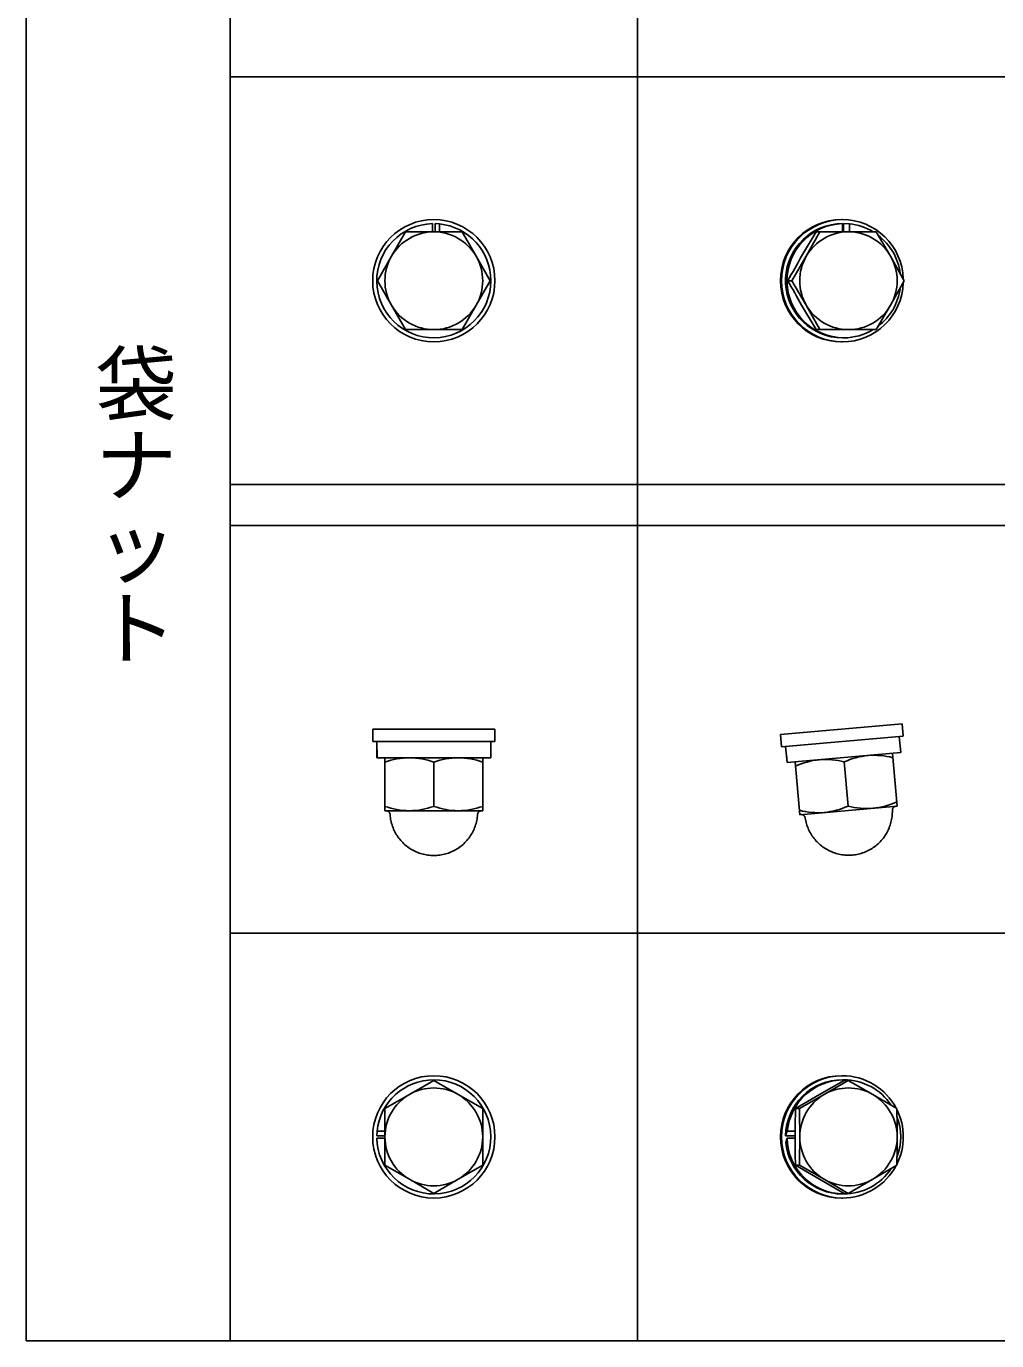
# Model space of a CAD drawing. Units: millimetres, scale not verified. Extents: x -975 to 975, y -650 to 695.
# Drawn here: x -975 to -736.9, y -650 to -327.6 of the extents above; entities that cross this region are included whole.
import ezdxf
from ezdxf.enums import TextEntityAlignment as Align

# ---------------------------------------------------------------- set-up
doc = ezdxf.new("R2010")
doc.units = ezdxf.units.MM
doc.header["$LTSCALE"] = 5
doc.layers.add('0-0', color=3, linetype='Continuous')
doc.layers.add('F-0', color=4, linetype='Continuous')
doc.styles.add('@ＭＳ ゴシック', font='')
doc.styles.get('@ＭＳ ゴシック').set_extended_font_data('@MS Gothic')

msp = doc.modelspace()

# ---------------------------------------------------------------- linework, layer by layer
at = {"layer": '0-0'}
for p, q in [((-875.292, -378), (-875.292, -376.003)), ((-875.292, -378), (-875.292, -376.003)), ((-874.708, -378), (-874.708, -376.003)), ((-874.708, -376.003), (-873.636, -376.067)), ((-874.708, -378), (-874.708, -376.003)), ((-874.708, -376.003), (-873.636, -376.067)), ((-873.636, -378), (-873.636, -376.067)), ((-873.636, -378), (-873.636, -376.067)), ((-776.097, -376.067), (-774.681, -376.003)), ((-776.097, -376.067), (-774.681, -376.003)), ((-775, -375), (-774.738, -375)), ((-775, -375), (-774.738, -375)), ((-774.681, -378), (-774.681, -376.003)), ((-774.681, -378), (-774.681, -376.003)), ((-774.447, -378), (-774.447, -376.003)), ((-774.447, -376.003), (-773.031, -376.067)), ((-774.447, -378), (-774.447, -376.003)), ((-774.447, -376.003), (-773.031, -376.067)), ((-773.031, -378), (-773.031, -376.067)), ((-773.031, -378), (-773.031, -376.067)), ((-885.392, -383.999), (-881.928, -378)), ((-885.392, -383.999), (-881.928, -378)), ((-881.928, -378), (-868.072, -378)), ((-881.928, -378), (-868.072, -378)), ((-868.072, -378), (-864.608, -383.999)), ((-868.072, -378), (-864.608, -383.999)), ((-781.198, -378), (-784.745, -384.004)), ((-781.198, -378), (-784.745, -384.004)), ((-781.198, -378), (-766.448, -378)), ((-781.198, -378), (-766.448, -378)), ((-766.448, -378), (-762.904, -383.999)), ((-766.448, -378), (-762.904, -383.999)), ((-888.856, -390), (-885.392, -383.999)), ((-888.856, -390), (-885.392, -383.999)), ((-762.904, -383.999), (-759.547, -390)), ((-762.904, -383.999), (-759.547, -390)), ((-885.392, -396.001), (-888.856, -390)), ((-885.392, -396.001), (-888.856, -390)), ((-788.1, -390), (-787.154, -390)), ((-788.1, -390), (-787.154, -390)), ((-783.609, -396.001), (-787.154, -390)), ((-783.609, -396.001), (-787.154, -390)), ((-885.395, -395.996), (-885.392, -396)), ((-885.395, -395.996), (-885.392, -396)), ((-881.928, -402), (-885.392, -396.001)), ((-881.928, -402), (-885.392, -396.001)), ((-864.608, -396.001), (-868.072, -402)), ((-864.608, -396.001), (-868.072, -402)), ((-784.745, -395.996), (-781.198, -402)), ((-784.745, -395.996), (-781.198, -402)), ((-780.252, -402), (-783.609, -396.001)), ((-780.252, -402), (-783.609, -396.001)), ((-868.072, -402), (-881.928, -402)), ((-868.072, -402), (-881.928, -402)), ((-766.448, -402), (-781.198, -402)), ((-766.448, -402), (-781.198, -402)), ((-774.738, -405), (-775, -405)), ((-774.738, -405), (-775, -405)), ((-774.39, -404), (-774.738, -404)), ((-774.39, -404), (-774.738, -404)), ((-789.943, -501.307), (-760.057, -498.693)), ((-760.057, -498.693), (-759.796, -501.681)), ((-890, -500), (-860, -500)), ((-890, -503), (-890, -500)), ((-860, -500), (-860, -503)), ((-789.681, -504.296), (-789.943, -501.307)), ((-789.681, -504.296), (-759.796, -501.681)), ((-760.792, -501.768), (-760.443, -505.753)), ((-890, -503), (-860, -503)), ((-888.997, -503), (-888.933, -507)), ((-888.975, -505), (-888.997, -507)), ((-861, -503), (-861, -507)), ((-788.682, -504.209), (-788.27, -508.188)), ((-760.443, -505.753), (-788.334, -508.193)), ((-761.303, -518.878), (-762.436, -505.927)), ((-861, -507), (-888.997, -507)), ((-887, -520), (-887, -507)), ((-875, -508.072), (-875, -518.928)), ((-863, -520), (-863, -507)), ((-788.486, -506.199), (-788.334, -508.193)), ((-785.211, -520.97), (-786.344, -508.019)), ((-774.296, -508.041), (-773.35, -518.856)), ((-761.303, -518.878), (-785.211, -520.97)), ((-863, -520), (-887, -520)), ((-774.296, -586.144), (-780.362, -589.605)), ((-774.296, -586.144), (-780.362, -589.605)), ((-779.235, -589.608), (-773.35, -586.144)), ((-779.235, -589.608), (-773.35, -586.144)), ((-775, -585), (-774.738, -585)), ((-775, -585), (-774.738, -585)), ((-774.738, -586), (-774.39, -586)), ((-774.738, -586), (-774.39, -586)), ((-774.296, -586.144), (-773.35, -586.144)), ((-774.296, -586.144), (-773.35, -586.144)), ((-773.35, -586.144), (-767.279, -589.608)), ((-773.35, -586.144), (-767.279, -589.608)), ((-887, -593.072), (-881.001, -589.608)), ((-887, -593.072), (-881.001, -589.608)), ((-780.362, -589.605), (-786.251, -593.072)), ((-780.362, -589.605), (-786.251, -593.072)), ((-785.305, -593.072), (-779.235, -589.608)), ((-785.305, -593.072), (-779.235, -589.608)), ((-767.279, -589.608), (-761.396, -593.072)), ((-767.279, -589.608), (-761.396, -593.072)), ((-887, -606.928), (-887, -593.072)), ((-887, -606.928), (-887, -593.072)), ((-786.251, -593.072), (-785.305, -593.072)), ((-786.251, -593.072), (-785.305, -593.072)), ((-888.997, -599.708), (-888.933, -598.636)), ((-888.997, -599.708), (-888.933, -598.636)), ((-887, -598.636), (-888.933, -598.636)), ((-887, -598.636), (-888.933, -598.636)), ((-788.682, -599.708), (-788.27, -598.636)), ((-788.682, -599.708), (-788.27, -598.636)), ((-786.34, -598.636), (-788.27, -598.636)), ((-786.34, -598.636), (-788.27, -598.636)), ((-887, -599.708), (-888.997, -599.708)), ((-887, -599.708), (-888.997, -599.708)), ((-887, -600.292), (-888.997, -600.292)), ((-887, -600.292), (-888.997, -600.292)), ((-786.344, -599.708), (-788.682, -599.708)), ((-786.344, -599.708), (-788.682, -599.708)), ((-788.619, -601.364), (-788.334, -600.292)), ((-788.619, -601.364), (-788.334, -600.292)), ((-786.344, -600.292), (-788.334, -600.292)), ((-786.344, -600.292), (-788.334, -600.292)), ((-881.001, -610.392), (-887, -606.928)), ((-881.001, -610.392), (-887, -606.928)), ((-863, -606.928), (-868.999, -610.392)), ((-863, -606.928), (-868.999, -610.392)), ((-786.251, -606.928), (-785.305, -606.928)), ((-786.251, -606.928), (-780.363, -610.395)), ((-786.251, -606.928), (-785.305, -606.928)), ((-786.251, -606.928), (-780.363, -610.395)), ((-779.235, -610.392), (-785.305, -606.928)), ((-779.235, -610.392), (-785.305, -606.928)), ((-761.396, -606.928), (-767.279, -610.392)), ((-761.396, -606.928), (-767.279, -610.392)), ((-875, -613.856), (-881.001, -610.392)), ((-875, -613.856), (-881.001, -610.392)), ((-868.999, -610.392), (-875, -613.856)), ((-868.999, -610.392), (-875, -613.856)), ((-780.363, -610.395), (-774.296, -613.856)), ((-780.363, -610.395), (-774.296, -613.856)), ((-773.35, -613.856), (-779.235, -610.392)), ((-773.35, -613.856), (-779.235, -610.392)), ((-767.279, -610.392), (-773.35, -613.856)), ((-767.279, -610.392), (-773.35, -613.856)), ((-774.738, -615), (-775, -615)), ((-774.738, -615), (-775, -615)), ((-774.39, -614), (-774.738, -614)), ((-774.39, -614), (-774.738, -614)), ((-774.296, -613.856), (-773.35, -613.856)), ((-774.296, -613.856), (-773.35, -613.856))]:
    msp.add_line(p, q, dxfattribs=at)
for points in [[(-787.154, -390), (-783.609, -383.999), (-780.252, -378)], [(-787.154, -390), (-783.609, -383.999), (-780.252, -378)], [(-864.608, -383.999), (-861.144, -390), (-864.608, -396.001)], [(-864.608, -383.999), (-861.144, -390), (-864.608, -396.001)], [(-759.547, -390), (-762.904, -396.001), (-766.448, -402)], [(-759.547, -390), (-762.904, -396.001), (-766.448, -402)], [(-761.609, -518.905), (-761.643, -518.91), (-761.678, -518.916), (-761.711, -518.923), (-761.744, -518.931), (-761.777, -518.941), (-761.809, -518.95), (-761.842, -518.962), (-761.873, -518.975), (-761.905, -518.989), (-761.936, -519.004), (-761.966, -519.019), (-761.996, -519.036), (-762.053, -519.073), (-762.082, -519.093), (-762.109, -519.114), (-762.135, -519.136), (-762.161, -519.158), (-762.186, -519.181), (-762.21, -519.205), (-762.233, -519.23), (-762.256, -519.257), (-762.298, -519.31), (-762.317, -519.339), (-762.354, -519.397), (-762.371, -519.427), (-762.386, -519.458), (-762.401, -519.488), (-762.414, -519.52), (-762.426, -519.552), (-762.438, -519.584), (-762.449, -519.617), (-762.457, -519.65), (-762.465, -519.683), (-762.472, -519.717), (-762.482, -519.784), (-762.485, -519.819), (-762.487, -519.853), (-762.488, -519.887), (-762.488, -519.921)], [(-886.358, -520.07), (-886.39, -520.058), (-886.423, -520.047), (-886.455, -520.037), (-886.489, -520.028), (-886.522, -520.021), (-886.556, -520.014), (-886.589, -520.009), (-886.623, -520.005), (-886.658, -520.002), (-886.692, -520)], [(-884.875, -524.499), (-885.014, -524.158), (-885.142, -523.813), (-885.258, -523.464), (-885.362, -523.111), (-885.454, -522.754), (-885.534, -522.395), (-885.601, -522.033), (-885.656, -521.669), (-885.698, -521.303), (-885.728, -520.936), (-885.731, -520.902), (-885.735, -520.868), (-885.74, -520.834), (-885.746, -520.8), (-885.762, -520.734), (-885.772, -520.701), (-885.783, -520.668), (-885.794, -520.636), (-885.807, -520.604), (-885.822, -520.573), (-885.837, -520.543), (-885.853, -520.512), (-885.87, -520.483), (-885.888, -520.454), (-885.907, -520.425), (-885.949, -520.371), (-885.971, -520.344), (-886.017, -520.294), (-886.042, -520.27), (-886.067, -520.247), (-886.093, -520.225), (-886.12, -520.204), (-886.148, -520.184), (-886.176, -520.165), (-886.205, -520.146), (-886.235, -520.129), (-886.295, -520.097), (-886.327, -520.083), (-886.358, -520.07)], [(-864.272, -520.936), (-864.302, -521.303), (-864.344, -521.669), (-864.399, -522.033), (-864.466, -522.395), (-864.546, -522.754), (-864.638, -523.111), (-864.742, -523.464), (-864.858, -523.813), (-864.986, -524.158), (-865.125, -524.499), (-865.277, -524.834), (-865.439, -525.165), (-865.613, -525.489), (-865.798, -525.808), (-865.994, -526.119), (-866.2, -526.424), (-866.417, -526.722), (-866.643, -527.012), (-866.88, -527.294), (-867.126, -527.568), (-867.381, -527.834), (-867.645, -528.09), (-867.918, -528.337), (-868.199, -528.575), (-868.488, -528.803), (-868.785, -529.021), (-869.089, -529.229), (-869.4, -529.426), (-869.717, -529.612), (-870.041, -529.788), (-870.37, -529.952), (-870.705, -530.105), (-871.045, -530.246), (-871.39, -530.375), (-871.739, -530.493), (-872.091, -530.599), (-872.447, -530.692), (-872.807, -530.774), (-873.168, -530.843)], [(-863.308, -520), (-863.342, -520.002), (-863.377, -520.005), (-863.411, -520.009), (-863.444, -520.014), (-863.478, -520.021), (-863.511, -520.028), (-863.545, -520.037), (-863.577, -520.047), (-863.61, -520.058), (-863.642, -520.07), (-863.673, -520.083), (-863.705, -520.097), (-863.765, -520.129), (-863.795, -520.146), (-863.824, -520.165), (-863.852, -520.184), (-863.88, -520.204), (-863.907, -520.225), (-863.933, -520.247), (-863.958, -520.27), (-863.983, -520.294), (-864.029, -520.344), (-864.051, -520.371), (-864.093, -520.425), (-864.112, -520.454), (-864.13, -520.483), (-864.147, -520.512), (-864.163, -520.543), (-864.178, -520.573), (-864.193, -520.604), (-864.206, -520.636), (-864.217, -520.668), (-864.228, -520.701), (-864.238, -520.734), (-864.254, -520.8), (-864.26, -520.834), (-864.265, -520.868), (-864.269, -520.902), (-864.272, -520.936)], [(-784.566, -520.984), (-784.598, -520.974), (-784.632, -520.966), (-784.665, -520.959), (-784.7, -520.953), (-784.733, -520.949), (-784.768, -520.945), (-784.801, -520.943), (-784.835, -520.942), (-784.87, -520.942), (-784.904, -520.943)], [(-782.702, -525.266), (-782.87, -524.939), (-783.028, -524.606), (-783.174, -524.269), (-783.308, -523.926), (-783.431, -523.579), (-783.542, -523.228), (-783.64, -522.873), (-783.727, -522.515), (-783.801, -522.154), (-783.862, -521.791), (-783.868, -521.758), (-783.875, -521.724), (-783.883, -521.691), (-783.892, -521.657), (-783.914, -521.593), (-783.927, -521.561), (-783.941, -521.529), (-783.954, -521.498), (-783.97, -521.467), (-783.988, -521.438), (-784.005, -521.409), (-784.024, -521.38), (-784.043, -521.352), (-784.064, -521.325), (-784.085, -521.298), (-784.132, -521.248), (-784.156, -521.223), (-784.206, -521.177), (-784.233, -521.155), (-784.26, -521.135), (-784.288, -521.115), (-784.317, -521.096), (-784.346, -521.079), (-784.376, -521.062), (-784.407, -521.046), (-784.438, -521.032), (-784.5, -521.005), (-784.534, -520.994), (-784.566, -520.984)], [(-762.488, -519.921), (-762.486, -520.29), (-762.496, -520.658), (-762.519, -521.025), (-762.554, -521.392), (-762.603, -521.756), (-762.663, -522.12), (-762.736, -522.481), (-762.821, -522.838), (-762.919, -523.193), (-763.027, -523.545), (-763.15, -523.892), (-763.282, -524.236), (-763.427, -524.574), (-763.584, -524.908), (-763.752, -525.235), (-763.93, -525.556), (-764.121, -525.872), (-764.321, -526.181), (-764.532, -526.482), (-764.753, -526.777), (-764.984, -527.064), (-765.225, -527.342), (-765.475, -527.612), (-765.734, -527.874), (-766.002, -528.126), (-766.279, -528.369), (-766.564, -528.603), (-766.857, -528.826), (-767.156, -529.039), (-767.464, -529.242), (-767.777, -529.434), (-768.098, -529.616), (-768.424, -529.786), (-768.756, -529.945), (-769.094, -530.093), (-769.435, -530.229), (-769.782, -530.353), (-770.133, -530.466), (-770.487, -530.566)], [(-873.168, -530.843), (-873.532, -530.899), (-873.897, -530.943), (-874.264, -530.975), (-874.632, -530.993), (-875, -531), (-875.368, -530.993), (-875.736, -530.975), (-876.103, -530.943), (-876.468, -530.899), (-876.832, -530.843), (-877.194, -530.774), (-877.553, -530.692), (-877.909, -530.599), (-878.261, -530.493), (-878.61, -530.375), (-878.955, -530.246), (-879.295, -530.105), (-879.63, -529.952), (-879.959, -529.788), (-880.283, -529.612), (-880.6, -529.426), (-880.911, -529.229), (-881.215, -529.021), (-881.512, -528.803), (-881.801, -528.575), (-882.082, -528.337), (-882.355, -528.09), (-882.619, -527.834), (-882.874, -527.568), (-883.12, -527.294), (-883.357, -527.012), (-883.583, -526.722), (-883.8, -526.424), (-884.006, -526.119), (-884.202, -525.808), (-884.387, -525.489), (-884.561, -525.165), (-884.723, -524.834), (-884.875, -524.499)], [(-770.487, -530.566), (-770.845, -530.653), (-771.204, -530.729), (-771.567, -530.793), (-771.932, -530.843), (-772.298, -530.882), (-772.665, -530.907), (-773.034, -530.921), (-773.402, -530.921), (-773.769, -530.909), (-774.137, -530.885), (-774.504, -530.848), (-774.868, -530.798), (-775.231, -530.736), (-775.591, -530.661), (-775.949, -530.574), (-776.304, -530.476), (-776.655, -530.365), (-777.002, -530.242), (-777.344, -530.107), (-777.682, -529.96), (-778.014, -529.802), (-778.341, -529.633), (-778.662, -529.452), (-778.977, -529.261), (-779.285, -529.059), (-779.585, -528.846), (-779.879, -528.624), (-780.164, -528.392), (-780.441, -528.149), (-780.71, -527.898), (-780.971, -527.638), (-781.221, -527.368), (-781.464, -527.09), (-781.695, -526.805), (-781.918, -526.512), (-782.13, -526.21), (-782.331, -525.903), (-782.522, -525.587), (-782.702, -525.266)], [(-881.001, -589.608), (-875, -586.144), (-868.999, -589.608)], [(-881.001, -589.608), (-875, -586.144), (-868.999, -589.608)], [(-868.999, -589.608), (-863, -593.072), (-863, -606.928)], [(-868.999, -589.608), (-863, -593.072), (-863, -606.928)]]:
    msp.add_lwpolyline(points, dxfattribs=at)
for centre in [(-875, -390), (-875, -390), (-875, -600), (-875, -600)]:
    msp.add_circle(centre, 15, dxfattribs=at)
for centre, radius, start, end in [((-875, -390), 14, 91.196, 0), ((-875, -390), 14, 91.196, 0), ((-875, -390), 14, 0, 84.408), ((-875, -390), 14, 0, 84.408), ((-774.943, -390), 15, 90.218, 269.782), ((-774.943, -390), 15, 90.218, 269.782), ((-774.681, -390), 15, 90.218, 269.782), ((-774.681, -390), 15, 90.218, 269.782), ((-774.683, -389.998), 14.003, 95.798, 269.772), ((-774.683, -389.998), 14.003, 95.798, 269.772), ((-774.336, -389.999), 14.001, 91.413, 269.779), ((-774.336, -389.999), 14.001, 91.413, 269.779), ((-774.766, -389.969), 14.969, 1.676, 89.896), ((-774.766, -389.969), 14.969, 1.676, 89.896), ((-774.393, -389.91), 13.91, 58.893, 84.382), ((-774.393, -389.91), 13.91, 58.893, 84.382), ((-875, -390), 12, 90, 149.996), ((-875, -390), 12, 90, 149.996), ((-875, -390), 12, 30.004, 90), ((-875, -390), 12, 30.004, 90), ((-773.248, -389.946), 11.946, 90.041, 150.145), ((-773.248, -389.946), 11.946, 90.041, 150.145), ((-773.265, -389.946), 11.946, 29.855, 89.96), ((-773.265, -389.946), 11.946, 29.855, 89.96), ((-774.456, -389.989), 14.012, 7.559, 52.464), ((-774.456, -389.989), 14.012, 7.559, 52.464), ((-875, -390), 12, 149.996, 210.004), ((-875, -390), 12, 149.996, 210.004), ((-875, -390), 12, 329.996, 30.004), ((-875, -390), 12, 329.996, 30.004), ((-518.673, -536.834), 306.84, 150.127, 151.41), ((-518.673, -536.834), 306.84, 150.127, 151.41), ((-773.172, -390), 12.04, 150.105, 209.895), ((-773.172, -390), 12.04, 150.105, 209.895), ((-773.342, -390), 12.04, 330.105, 29.895), ((-773.342, -390), 12.04, 330.105, 29.895), ((-518.657, -243.158), 306.858, 208.59, 209.873), ((-518.657, -243.158), 306.858, 208.59, 209.873), ((-774.766, -390.031), 14.969, 270.104, 358.324), ((-774.766, -390.031), 14.969, 270.104, 358.324), ((-774.456, -390.011), 14.012, 307.534, 352.443), ((-774.456, -390.011), 14.012, 307.534, 352.443), ((-875, -390), 12, 210.008, 270), ((-875, -390), 12, 210.008, 270), ((-875, -390), 12, 270, 329.996), ((-875, -390), 12, 270, 329.996), ((-773.248, -390.054), 11.946, 209.855, 269.96), ((-773.248, -390.054), 11.946, 209.855, 269.96), ((-773.265, -390.054), 11.946, 270.041, 330.145), ((-773.265, -390.054), 11.946, 270.041, 330.145), ((-774.391, -390.094), 13.906, 270.006, 301.11), ((-774.391, -390.094), 13.906, 270.006, 301.11), ((-774.738, -390.106), 13.894, 270, 270.719), ((-774.738, -390.106), 13.894, 270, 270.719), ((-880.744, -525.754), 18.756, 90.765, 109.483), ((-881.258, -525.776), 18.778, 70.533, 89.196), ((-868.742, -525.776), 18.778, 90.804, 109.467), ((-869.256, -525.754), 18.756, 70.518, 89.235), ((-778.478, -526.157), 18.756, 95.765, 114.483), ((-778.988, -526.223), 18.778, 75.533, 94.196), ((-766.519, -525.132), 18.778, 95.804, 114.467), ((-767.033, -525.155), 18.756, 75.518, 94.235), ((-880.741, -501.219), 18.783, 250.534, 269.207), ((-881.26, -501.213), 18.788, 270.791, 289.463), ((-868.74, -501.213), 18.789, 250.538, 269.208), ((-869.259, -501.219), 18.783, 270.793, 289.466), ((-781.13, -501.754), 18.788, 275.791, 294.463), ((-768.658, -500.663), 18.789, 255.538, 274.208), ((-769.175, -500.714), 18.783, 275.793, 294.466), ((-780.613, -501.715), 18.783, 255.534, 274.207), ((-875, -600), 14, 181.196, 90), ((-875, -600), 14, 181.196, 90), ((-875, -600), 14, 90, 174.408), ((-875, -600), 14, 90, 174.408), ((-774.943, -600), 15, 90.218, 269.782), ((-774.943, -600), 15, 90.218, 269.782), ((-774.681, -600), 15, 90.218, 269.782), ((-774.681, -600), 15, 90.218, 269.782), ((-774.713, -599.972), 13.972, 90.106, 178.916), ((-774.713, -599.972), 13.972, 90.106, 178.916), ((-774.367, -599.967), 13.967, 90.094, 174.532), ((-774.367, -599.967), 13.967, 90.094, 174.532), ((-774.749, -599.935), 14.935, 27.691, 89.958), ((-774.749, -599.935), 14.935, 27.691, 89.958), ((-774.398, -599.932), 13.932, 33.456, 89.968), ((-774.398, -599.932), 13.932, 33.456, 89.968), ((-875, -600), 12, 120.004, 180), ((-875, -600), 12, 120.004, 180), ((-875, -600), 12, 59.996, 120.004), ((-875, -600), 12, 59.996, 120.004), ((-875, -600), 12, 0, 59.996), ((-875, -600), 12, 0, 59.996), ((-773.203, -599.992), 12.009, 120.153, 180.04), ((-773.203, -599.992), 12.009, 120.153, 180.04), ((-773.257, -599.915), 11.915, 59.887, 120.114), ((-773.257, -599.915), 11.915, 59.887, 120.114), ((-773.311, -599.992), 12.009, 359.961, 59.847), ((-773.311, -599.992), 12.009, 359.961, 59.847), ((-514.253, -600.205), 272.091, 178.498, 179.961), ((-514.253, -600.205), 272.091, 178.498, 179.961), ((-1057.64, -600.209), 272.429, 0.044, 1.501), ((-1057.64, -600.209), 272.429, 0.044, 1.501), ((-1033.721, -600.208), 272.419, 0.044, 1.501), ((-1033.721, -600.208), 272.419, 0.044, 1.501), ((-774.847, -600), 15.051, 333.378, 26.623), ((-774.847, -600), 15.051, 333.378, 26.623), ((-774.493, -600), 14.05, 339.275, 20.725), ((-774.493, -600), 14.05, 339.275, 20.725), ((-875, -600), 12, 180, 239.996), ((-875, -600), 12, 180, 239.996), ((-875, -600), 12, 300.004, 0), ((-875, -600), 12, 300.004, 0), ((-774.716, -600.033), 13.967, 185.468, 269.906), ((-774.716, -600.033), 13.967, 185.468, 269.906), ((-774.364, -600.028), 13.972, 181.084, 269.894), ((-774.364, -600.028), 13.972, 181.084, 269.894), ((-513.963, -599.79), 272.382, 180.048, 181.502), ((-513.963, -599.79), 272.382, 180.048, 181.502), ((-1057.636, -599.792), 272.425, 358.499, 359.956), ((-1057.636, -599.792), 272.425, 358.499, 359.956), ((-773.203, -600.008), 12.009, 179.961, 239.847), ((-773.203, -600.008), 12.009, 179.961, 239.847), ((-773.311, -600.008), 12.009, 300.153, 0.039), ((-773.311, -600.008), 12.009, 300.153, 0.039), ((-1033.727, -599.792), 272.425, 358.499, 359.956), ((-1033.727, -599.792), 272.425, 358.499, 359.956), ((-774.749, -600.065), 14.935, 270.042, 332.31), ((-774.749, -600.065), 14.935, 270.042, 332.31), ((-774.398, -600.068), 13.932, 270.032, 326.545), ((-774.398, -600.068), 13.932, 270.032, 326.545), ((-875, -600), 12, 239.996, 300.004), ((-875, -600), 12, 239.996, 300.004), ((-773.257, -600.085), 11.915, 239.887, 300.114), ((-773.257, -600.085), 11.915, 239.887, 300.114), ((-774.738, -600.106), 13.894, 270, 270.719), ((-774.738, -600.106), 13.894, 270, 270.719)]:
    msp.add_arc(centre, radius, start, end, dxfattribs=at)
at = {"layer": 'F-0', "color": 6}
for p, q in [((-975, 650), (-975, -650)), ((-925, 650), (-925, -650)), ((-975, -650), (975, -650))]:
    msp.add_line(p, q, dxfattribs=at)
at = {"layer": 'F-0'}
for p, q in [((-825, 650), (-825, -650)), ((-925, -340), (975, -340)), ((-925, -440), (975, -440)), ((-925, -450), (975, -450)), ((-925, -550), (975, -550))]:
    msp.add_line(p, q, dxfattribs=at)

# ---------------------------------------------------------------- texts
at = {"layer": 'F-0', "color": 7, "style": '@ＭＳ ゴシック'}
msp.add_text('袋ナット', height=14.66, rotation=270, dxfattribs=at).set_placement((-960, -405), align=Align.BOTTOM_LEFT)

doc.saveas('drawing.dxf')
